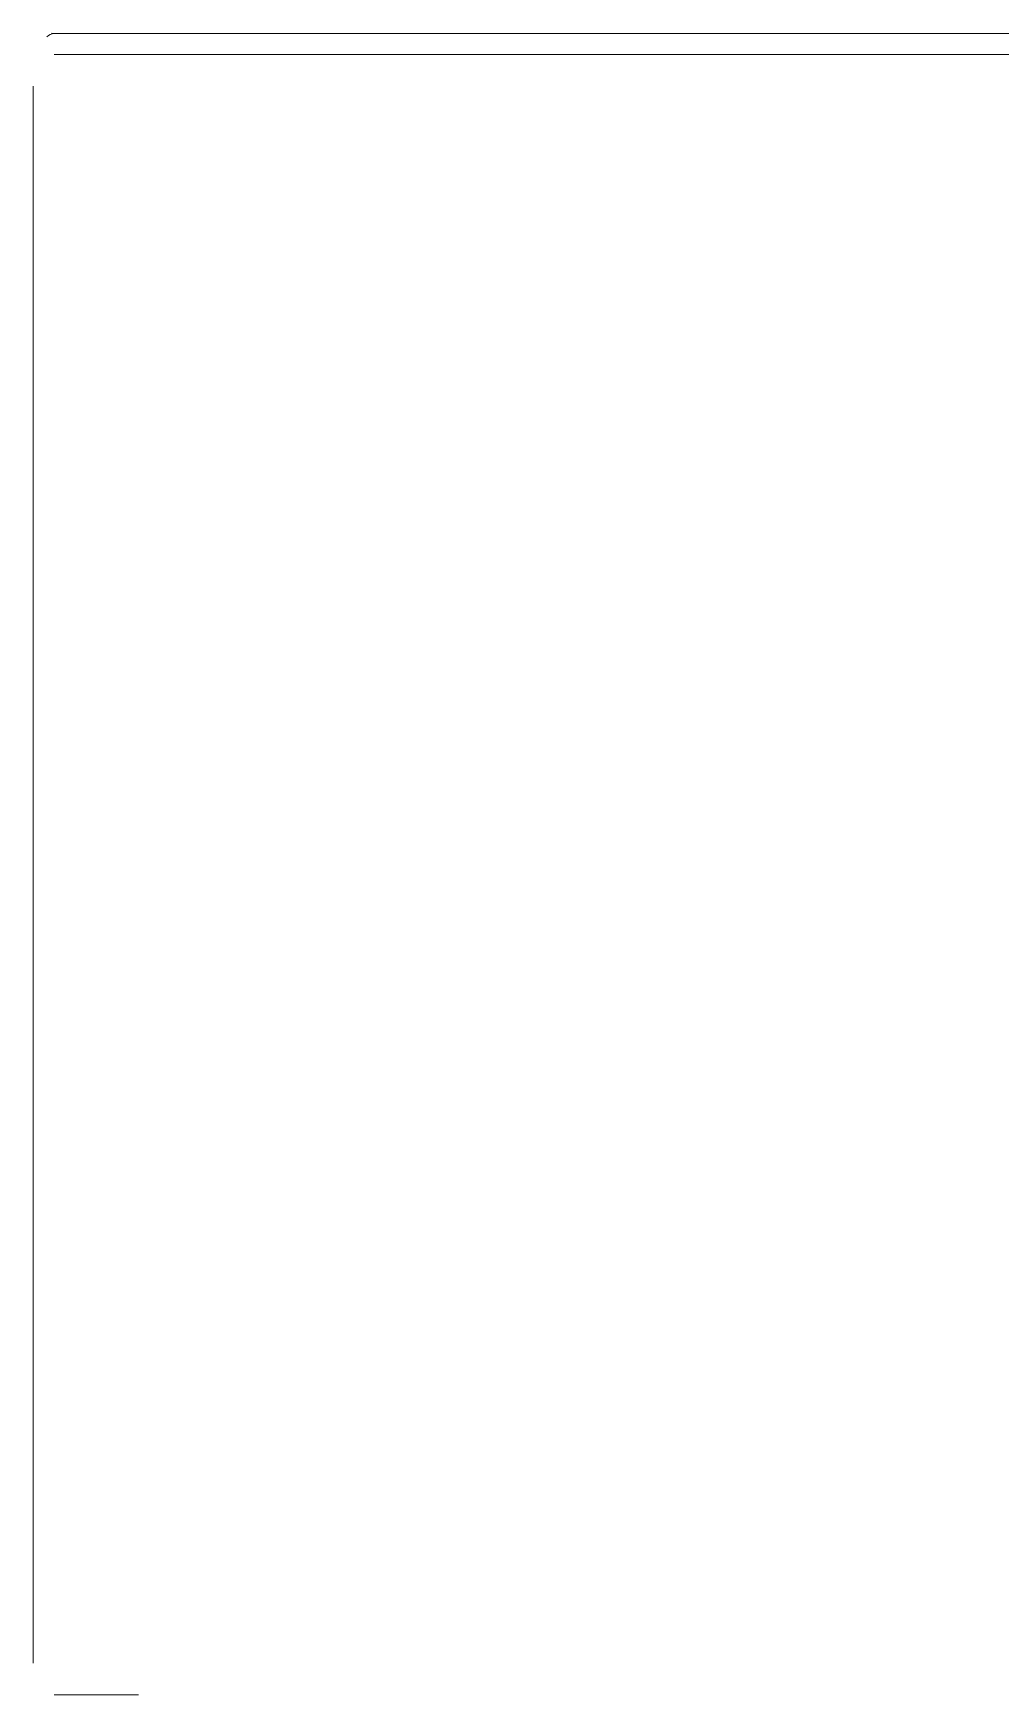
# Model space of a CAD drawing. Header units: millimetres. Extents: x 586.5 to 618.3, y 239.1 to 272.6.
# Drawn here: x 593.002 to 593.462, y 268.67 to 269.461 of the extents above; entities that cross this region are included whole.
import ezdxf

# ---------------------------------------------------------------- set-up
doc = ezdxf.new("R2010")
doc.units = ezdxf.units.MM
doc.header["$LTSCALE"] = 75
doc.layers.add('A Mobiliário LRZ', color=253, linetype='Continuous', lineweight=9)

msp = doc.modelspace()

# ---------------------------------------------------------------- linework, layer by layer
at = {"layer": 'A Mobiliário LRZ'}
for p, q in [((593.01205, 269.4604), (593.01204, 269.4604)), ((593.01204, 269.4604), (593.01208, 269.4604)), ((593.0121, 269.4604), (593.01205, 269.4604)), ((593.01208, 269.4604), (593.01217, 269.4604)), ((593.01221, 269.4604), (593.0121, 269.4604)), ((593.01217, 269.4604), (593.01233, 269.4604)), ((593.01239, 269.4604), (593.01221, 269.4604)), ((593.01233, 269.4604), (593.01255, 269.4604)), ((593.01263, 269.4604), (593.01239, 269.4604)), ((593.01255, 269.4604), (593.01284, 269.4604)), ((593.01293, 269.4604), (593.01263, 269.4604)), ((593.01284, 269.4604), (593.01319, 269.4604)), ((593.01329, 269.4604), (593.01293, 269.4604)), ((593.01319, 269.4604), (593.0136, 269.4604)), ((593.01372, 269.4604), (593.01329, 269.4604)), ((593.0136, 269.4604), (593.01407, 269.4604)), ((593.01421, 269.4604), (593.01372, 269.4604)), ((593.01407, 269.4604), (593.01461, 269.4604)), ((593.01476, 269.4604), (593.01421, 269.4604)), ((593.01461, 269.4604), (593.0152, 269.4604)), ((593.01537, 269.4604), (593.01476, 269.4604)), ((593.0152, 269.4604), (593.01585, 269.4604)), ((593.01604, 269.4604), (593.01537, 269.4604)), ((593.01585, 269.4604), (593.01656, 269.4604)), ((593.01677, 269.4604), (593.01604, 269.4604)), ((593.01656, 269.4604), (593.01733, 269.4604)), ((593.01755, 269.4604), (593.01677, 269.4604)), ((593.01733, 269.4604), (593.01815, 269.4604)), ((593.01838, 269.4604), (593.01755, 269.4604)), ((593.01815, 269.4604), (593.01903, 269.4604)), ((593.01928, 269.4604), (593.01838, 269.4604)), ((593.01903, 269.4604), (593.01996, 269.4604)), ((593.02022, 269.4604), (593.01928, 269.4604)), ((593.01996, 269.4604), (593.02094, 269.4604)), ((593.02121, 269.4604), (593.02022, 269.4604)), ((593.02094, 269.4604), (593.02197, 269.4604)), ((593.02226, 269.4604), (593.02121, 269.4604)), ((593.02197, 269.4604), (593.02305, 269.4604)), ((593.02335, 269.4604), (593.02226, 269.4604)), ((593.02305, 269.4604), (593.02418, 269.4604)), ((593.02449, 269.4604), (593.02335, 269.4604)), ((593.02418, 269.4604), (593.02534, 269.4604)), ((593.02567, 269.4604), (593.02449, 269.4604)), ((593.02534, 269.4604), (593.02656, 269.4604)), ((593.02689, 269.4604), (593.02567, 269.4604)), ((593.02656, 269.4604), (593.02781, 269.4604)), ((593.02816, 269.4604), (593.02689, 269.4604)), ((593.02781, 269.4604), (593.0291, 269.4604)), ((593.02946, 269.4604), (593.02816, 269.4604)), ((593.0291, 269.4604), (593.03043, 269.4604)), ((593.0308, 269.4604), (593.02946, 269.4604)), ((593.03043, 269.4604), (593.03179, 269.4604)), ((593.03217, 269.4604), (593.0308, 269.4604)), ((593.03179, 269.4604), (593.03319, 269.4604)), ((593.03357, 269.4604), (593.03217, 269.4604)), ((593.03319, 269.4604), (593.03462, 269.4604)), ((593.03501, 269.4604), (593.03357, 269.4604)), ((593.03462, 269.4604), (593.03607, 269.4604)), ((593.03647, 269.4604), (593.03501, 269.4604)), ((593.03607, 269.4604), (593.03755, 269.4604)), ((593.03795, 269.4604), (593.03647, 269.4604)), ((593.03755, 269.4604), (593.03905, 269.4604)), ((593.03946, 269.4604), (593.03795, 269.4604)), ((593.03905, 269.4604), (593.04057, 269.4604)), ((593.04099, 269.4604), (593.03946, 269.4604)), ((593.04057, 269.4604), (593.04212, 269.4604)), ((593.04254, 269.4604), (593.04099, 269.4604)), ((593.04212, 269.4604), (593.04367, 269.4604)), ((593.0441, 269.4604), (593.04254, 269.4604)), ((593.04367, 269.4604), (593.04524, 269.4604)), ((593.04567, 269.4604), (593.0441, 269.4604)), ((593.04524, 269.4604), (593.04683, 269.4604)), ((593.04725, 269.4604), (593.04567, 269.4604)), ((593.04683, 269.4604), (593.04842, 269.4604)), ((593.04885, 269.4604), (593.04725, 269.4604)), ((593.04842, 269.4604), (593.05001, 269.4604)), ((593.05044, 269.4604), (593.04885, 269.4604)), ((593.05001, 269.4604), (593.05161, 269.4604)), ((593.05204, 269.4604), (593.05044, 269.4604)), ((593.05161, 269.4604), (593.05204, 269.4604)), ((593.64704, 269.4604), (593.05204, 269.4604)), ((593.05204, 269.4604), (593.64704, 269.4604)), ((593.01204, 269.4504), (593.01208, 269.4504)), ((593.01208, 269.4504), (593.01217, 269.4504)), ((593.01217, 269.4504), (593.01233, 269.4504)), ((593.01233, 269.4504), (593.01255, 269.4504)), ((593.01255, 269.4504), (593.01284, 269.4504)), ((593.01284, 269.4504), (593.01319, 269.4504)), ((593.01319, 269.4504), (593.0136, 269.4504)), ((593.0136, 269.4504), (593.01407, 269.4504)), ((593.01407, 269.4504), (593.01461, 269.4504)), ((593.01461, 269.4504), (593.0152, 269.4504)), ((593.0152, 269.4504), (593.01585, 269.4504)), ((593.01585, 269.4504), (593.01656, 269.4504)), ((593.01656, 269.4504), (593.01733, 269.4504)), ((593.01733, 269.4504), (593.01815, 269.4504)), ((593.01815, 269.4504), (593.01903, 269.4504)), ((593.01903, 269.4504), (593.01996, 269.4504)), ((593.01996, 269.4504), (593.02094, 269.4504)), ((593.02094, 269.4504), (593.02197, 269.4504)), ((593.02197, 269.4504), (593.02305, 269.4504)), ((593.02305, 269.4504), (593.02418, 269.4504)), ((593.02418, 269.4504), (593.02534, 269.4504)), ((593.02534, 269.4504), (593.02656, 269.4504)), ((593.02656, 269.4504), (593.02781, 269.4504)), ((593.02781, 269.4504), (593.0291, 269.4504)), ((593.0291, 269.4504), (593.03043, 269.4504)), ((593.03043, 269.4504), (593.03179, 269.4504)), ((593.03179, 269.4504), (593.03319, 269.4504)), ((593.03319, 269.4504), (593.03462, 269.4504)), ((593.03462, 269.4504), (593.03607, 269.4504)), ((593.03607, 269.4504), (593.03755, 269.4504)), ((593.03755, 269.4504), (593.03905, 269.4504)), ((593.03905, 269.4504), (593.04057, 269.4504)), ((593.04057, 269.4504), (593.04212, 269.4504)), ((593.04212, 269.4504), (593.04367, 269.4504)), ((593.04367, 269.4504), (593.04524, 269.4504)), ((593.04524, 269.4504), (593.04683, 269.4504)), ((593.04683, 269.4504), (593.04842, 269.4504)), ((593.04842, 269.4504), (593.05001, 269.4504)), ((593.05001, 269.4504), (593.05161, 269.4504)), ((593.05161, 269.4504), (593.05204, 269.4504)), ((593.05204, 269.4504), (593.64704, 269.4504)), ((593.00204, 269.4354), (593.00204, 268.6854)), ((593.01205, 268.6704), (593.01204, 268.6704)), ((593.0121, 268.6704), (593.01205, 268.6704)), ((593.01221, 268.6704), (593.0121, 268.6704)), ((593.01239, 268.6704), (593.01221, 268.6704)), ((593.01263, 268.6704), (593.01239, 268.6704)), ((593.01293, 268.6704), (593.01263, 268.6704)), ((593.01329, 268.6704), (593.01293, 268.6704)), ((593.01372, 268.6704), (593.01329, 268.6704)), ((593.01421, 268.6704), (593.01372, 268.6704)), ((593.01476, 268.6704), (593.01421, 268.6704)), ((593.01537, 268.6704), (593.01476, 268.6704)), ((593.01604, 268.6704), (593.01537, 268.6704)), ((593.01677, 268.6704), (593.01604, 268.6704)), ((593.01755, 268.6704), (593.01677, 268.6704)), ((593.01838, 268.6704), (593.01755, 268.6704)), ((593.01928, 268.6704), (593.01838, 268.6704)), ((593.02022, 268.6704), (593.01928, 268.6704)), ((593.02121, 268.6704), (593.02022, 268.6704)), ((593.02226, 268.6704), (593.02121, 268.6704)), ((593.02335, 268.6704), (593.02226, 268.6704)), ((593.02449, 268.6704), (593.02335, 268.6704)), ((593.02567, 268.6704), (593.02449, 268.6704)), ((593.02689, 268.6704), (593.02567, 268.6704)), ((593.02816, 268.6704), (593.02689, 268.6704)), ((593.02946, 268.6704), (593.02816, 268.6704)), ((593.0308, 268.6704), (593.02946, 268.6704)), ((593.03217, 268.6704), (593.0308, 268.6704)), ((593.03357, 268.6704), (593.03217, 268.6704)), ((593.03501, 268.6704), (593.03357, 268.6704)), ((593.03647, 268.6704), (593.03501, 268.6704)), ((593.03795, 268.6704), (593.03647, 268.6704)), ((593.03946, 268.6704), (593.03795, 268.6704)), ((593.04099, 268.6704), (593.03946, 268.6704)), ((593.04254, 268.6704), (593.04099, 268.6704)), ((593.0441, 268.6704), (593.04254, 268.6704)), ((593.04567, 268.6704), (593.0441, 268.6704)), ((593.04725, 268.6704), (593.04567, 268.6704)), ((593.04885, 268.6704), (593.04725, 268.6704)), ((593.05044, 268.6704), (593.04885, 268.6704)), ((593.05204, 268.6704), (593.05044, 268.6704))]:
    msp.add_line(p, q, dxfattribs=at)
for centre, start, end in [((593.01204, 269.4554), 90, 135), ((593.01204, 269.4654), 255, 270), ((593.01204, 269.4654), 270, 277.62999)]:
    msp.add_arc(centre, 0.005, start, end, dxfattribs=at)

doc.saveas('drawing.dxf')
